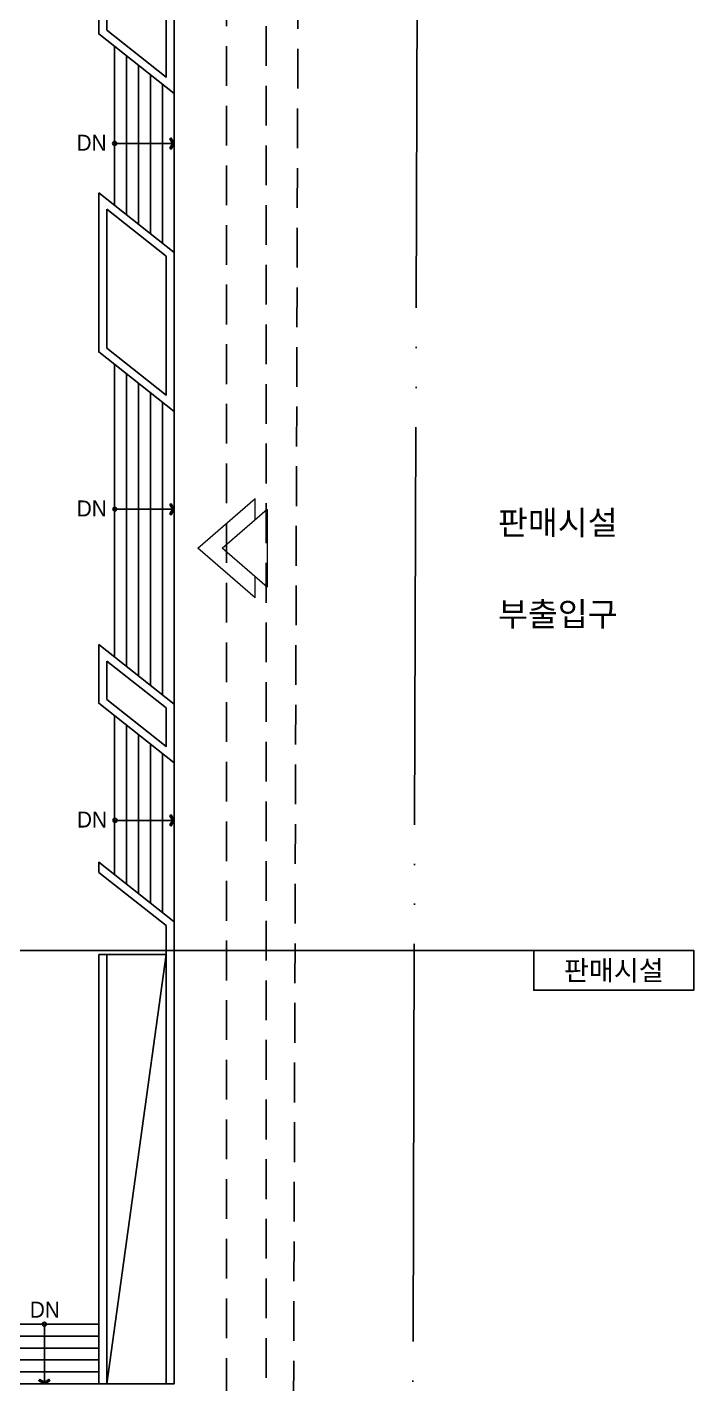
# Model space of a CAD drawing. Header units: millimetres. Extents: x -7616 to 421613, y 91067 to 341353.
# Drawn here: x 404833 to 421606, y 129618 to 163745 of the extents above; entities that cross this region are included whole.
import ezdxf
from ezdxf.enums import TextEntityAlignment as Align

# ---------------------------------------------------------------- set-up
doc = ezdxf.new("R2010")
doc.units = ezdxf.units.MM
doc.header["$LTSCALE"] = 500
doc.header["$MEASUREMENT"] = 0
for name, pattern in [('CEN-2', [26, 20, -2, 0, -2, 0, -2]), ('H0', [0.3, 0.2, -0.1]), ('HOON1', [3, 2, -1])]:
    doc.linetypes.add(name, pattern=pattern)
for name, color, linetype in [('e-plan', 9, 'CONTINUOUS'), ('e-room-box', 7, 'CONTINUOUS'), ('e-text', 6, 'CONTINUOUS')]:
    doc.layers.add(name, color=color, linetype=linetype)
doc.styles.add('돋움', font='Dotum.ttf')

# ---------------------------------------------------------------- blocks, each defined once
blk = doc.blocks.new('A$C633402C3')
at = {"layer": 'e-plan'}
for p, q in [((330605, 39686), (333343, 39686)), ((330605, 39386), (333343, 39386)), ((330606, 39086), (333343, 39086)), ((330605, 38786), (333343, 38786)), ((330605, 38486), (333343, 38486)), ((330605, 38186), (333343, 38186))]:
    blk.add_line(p, q, dxfattribs=at)
for points in [[(335243, 49811), (335243, 88277)], [(333743, 67828), (333743, 71828)], [(334043, 67592), (334043, 71592)], [(334343, 67355), (334343, 71355)], [(334643, 67119), (334643, 71119)], [(334943, 66882), (334943, 70882)], [(333743, 56466), (333743, 63828)], [(334043, 56230), (334043, 63592)], [(334343, 55994), (334343, 63355)], [(334643, 55758), (334643, 63119)], [(334943, 55522), (334943, 62882)], [(333743, 50991), (333743, 54991)], [(334043, 50755), (334043, 54755)], [(334343, 50519), (334343, 54518)], [(334643, 50283), (334643, 54282)], [(334943, 50047), (334943, 54045)], [(333343, 51051), (333343, 51306), (335243, 49811), (335243, 38186), (335043, 38186), (335043, 49714), (333343, 51051)], [(333343, 48986), (333343, 38186), (333543, 38186), (333543, 48986), (333343, 48986)], [(335043, 38186), (333543, 38186), (335043, 48986), (333543, 48986)]]:
    blk.add_lwpolyline(points, dxfattribs=at)
for points in [[(333343, 75720), (335243, 74222), (335243, 70646), (333343, 72143)], [(333543, 75308), (335043, 74125), (335043, 71058), (333543, 72240)], [(333343, 68143), (335243, 66646), (335243, 62646), (333343, 64143)], [(333543, 67731), (335043, 66549), (335043, 63058), (333543, 64240)], [(333343, 56780), (335243, 55286), (335243, 53809), (333343, 55306)], [(333543, 56368), (335043, 55189), (335043, 54221), (333543, 55403)]]:
    blk.add_lwpolyline(points, close=True, dxfattribs=at)
blk = doc.blocks.new('A$C5A682445')
at = {"layer": 'e-plan', "linetype": 'CEN-2'}
blk.add_lwpolyline([(-343809, -111602), (-96696, -114499), (-95833, -114798), (-95367, -115584), (-95446, -166137), (-517, -166635), (-517, -166635), (0, 0), (0, 0), (0, 0), (-297528, 10)], dxfattribs=at)
at = {"layer": 'e-plan', "linetype": 'HOON1'}
blk.add_lwpolyline([(-3517, -166619), (-3000, 0), (-3000, 0), (-3000, 0)], dxfattribs=at)
blk = doc.blocks.new('A$C490C4C58')
at = {"layer": 'e-plan', "lineweight": 0}
for p, q in [((-150, 361), (-150, 625)), ((-150, -625), (-150, -361))]:
    blk.add_line(p, q, dxfattribs=at)
blk.add_lwpolyline([(-150, -625), (-872, 0), (-150, 625)], dxfattribs=at)
blk.add_lwpolyline([(0, 491), (0, -491), (-566, 0)], close=True, dxfattribs=at)

msp = doc.modelspace()

# ---------------------------------------------------------------- linework, layer by layer
at = {"layer": 'e-plan', "linetype": 'HOON1'}
msp.add_lwpolyline([(322797, 93768), (410847, 93768), (410847, 180518), (411697, 180518), (411697, 254918), (345747, 254918), (345747, 256818), (328747, 256818), (328747, 254918), (180497, 254918), (180497, 256818), (163497, 256818), (163497, 254918), (117061, 254918), (96746, 223754), (79283, 184113), (75797, 163222), (75797, 149818), (192597, 149818), (192597, 147568), (322797, 147568), (322797, 93768)], dxfattribs=at)
msp.add_lwpolyline([(323797, 94768), (409847, 94768), (409847, 181518), (410697, 181518), (410697, 253918), (344747, 253918), (344747, 255818), (329747, 255818), (329747, 253918), (179497, 253918), (179497, 255818), (164497, 255818), (164497, 253918), (117603, 253918), (97628, 223277), (80248, 183824), (76797, 163139), (76797, 150818), (193597, 150818), (193597, 148568), (323797, 148568)], close=True, dxfattribs=at)
at = {"layer": 'e-plan'}
for points in [[(408534, 160819), (407034, 160819)], [(408490, 160819), (408423, 160936), (408457, 160955), (408534, 160819), (408457, 160680), (408423, 160703), (408490, 160819)], [(408534, 151619), (407040, 151619)], [(408490, 151619), (408423, 151735), (408457, 151754), (408534, 151619), (408457, 151479), (408423, 151503), (408490, 151619)], [(408534, 143793), (407044, 143793)], [(408490, 143793), (408423, 143910), (408457, 143929), (408534, 143793), (408457, 143654), (408423, 143677), (408490, 143793)], [(405266, 129618), (405266, 131118)], [(405266, 129663), (405382, 129729), (405401, 129695), (405266, 129618), (405126, 129695), (405149, 129729), (405266, 129663)]]:
    msp.add_lwpolyline(points, dxfattribs=at)
for centre in [(407034, 160819), (407040, 151619), (407044, 143793), (405266, 131118)]:
    msp.add_circle(centre, 50, dxfattribs=at)
at = {"layer": 'e-room-box'}
msp.add_line((417579, 140518), (395224, 140518), dxfattribs=at)
msp.add_line((417579, 140518), (395224, 140518), dxfattribs=at)
msp.add_lwpolyline([(421606, 139518), (417579, 139518), (417579, 140518), (421606, 140518)], close=True, dxfattribs=at)

# ---------------------------------------------------------------- block references
at = {"layer": 'e-plan', "linetype": 'H0'}
msp.add_blockref('A$C633402C3', (73291, 91433), dxfattribs=at)
at = {"layer": 'e-plan'}
msp.add_blockref('A$C5A682445', (414937, 258318), dxfattribs=at)
at = {"layer": 'e-plan', "xscale": 2, "yscale": 2, "zscale": 2}
msp.add_blockref('A$C490C4C58', (410872, 150638), dxfattribs=at)

# ---------------------------------------------------------------- texts
at = {"layer": 'e-plan', "style": '돋움'}
for p in [(406453, 160839), (406459, 151639)]:
    msp.add_text('DN', height=400, dxfattribs=at).set_placement(p, align=Align.MIDDLE_CENTER)
for s, p in [('판매시설', (419688, 150980)), ('부출입구', (419688, 148682))]:
    msp.add_text(s, height=600, dxfattribs=at).set_placement(p, align=Align.RIGHT)
at = {"layer": 'e-plan', "lineweight": 0, "style": '돋움'}
for p in [(406463, 143813), (405278, 131485)]:
    msp.add_text('DN', height=400, dxfattribs=at).set_placement(p, align=Align.MIDDLE_CENTER)
at = {"layer": 'e-text', "style": '돋움'}
msp.add_text('판매시설', height=500, dxfattribs=at).set_placement((419592, 140018), align=Align.MIDDLE_CENTER)

doc.saveas('drawing.dxf')
